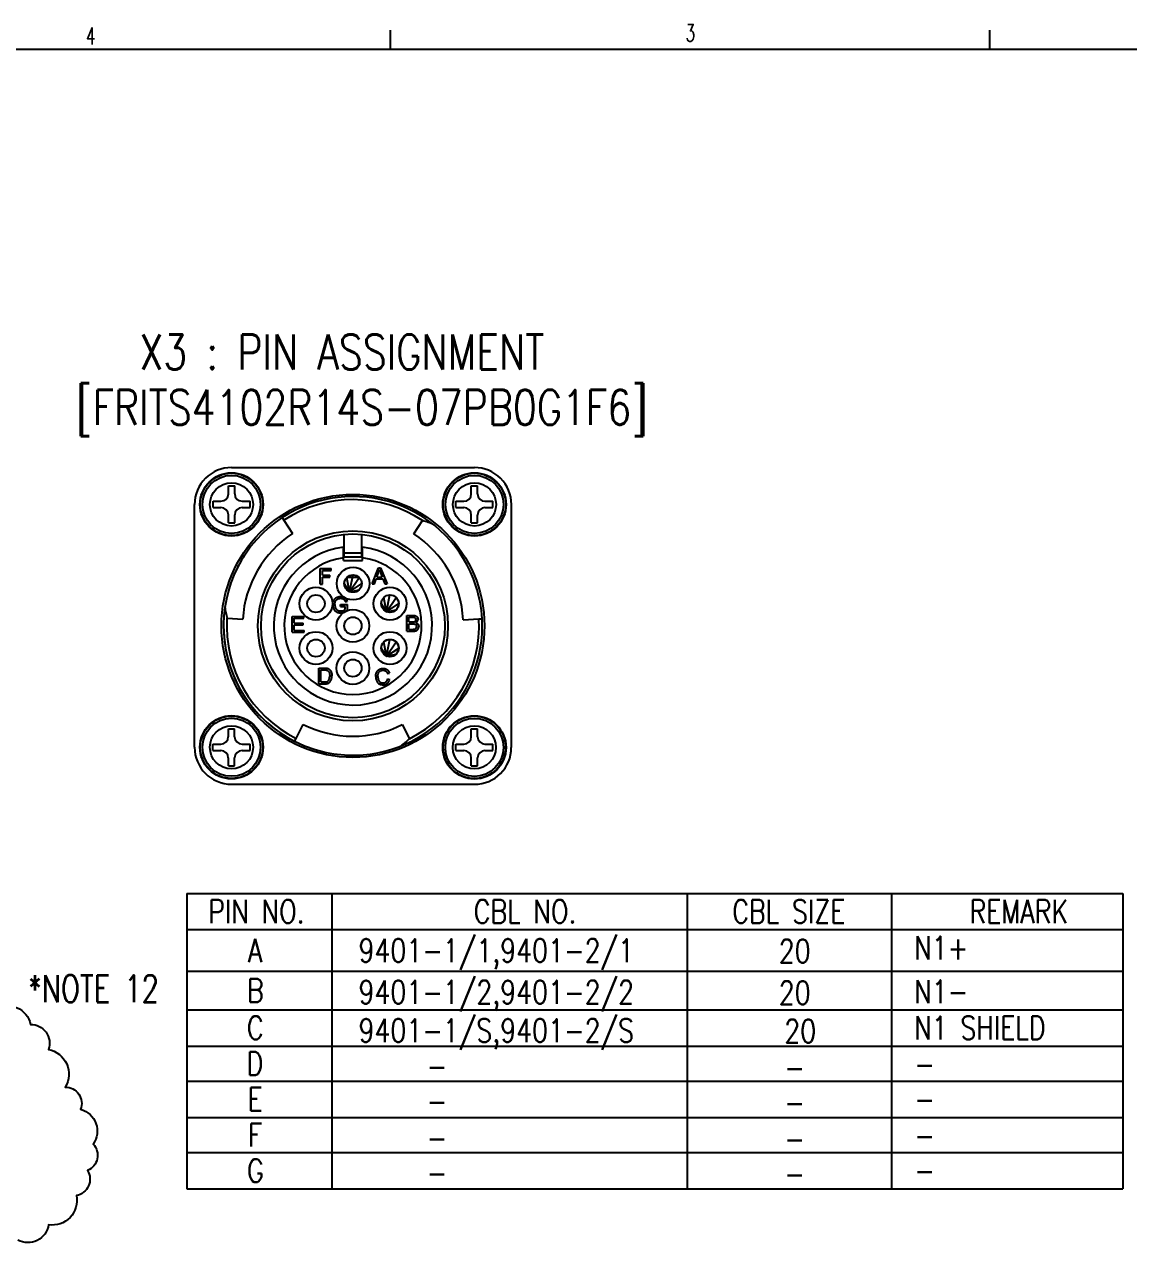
# Model space of a CAD drawing. Extents: x 260 to 819, y -886 to -454.
# Drawn here: x 565.7 to 688.5, y -599.3 to -463.8 of the extents above; entities that cross this region are included whole.
import ezdxf
from ezdxf.enums import TextEntityAlignment as Align

# ---------------------------------------------------------------- set-up
doc = ezdxf.new("R2010")
doc.units = 0
doc.header["$LTSCALE"] = 150
doc.header["$MEASUREMENT"] = 0
doc.linetypes.add('DASHED', pattern=[0.75, 0.5, -0.25])
doc.layers.get('0').update_dxf_attribs({"color": 6, "linetype": 'CONTINUOUS'})
doc.layers.add('현배선도', color=7, linetype='CONTINUOUS')
doc.styles.get("Standard").update_dxf_attribs({"font": 'romans.shx', "width": 0.8, "bigfont": 'whgtxt.shx'})

# ---------------------------------------------------------------- blocks, each defined once
blk = doc.blocks.new('ansi-c')
at = {"color": 210, "linetype": 'Continuous'}
for p, q in [((276.98, 764.46), (276.98, 766.57)), ((343.65, 764.46), (343.65, 766.57))]:
    blk.add_line(p, q, dxfattribs=at)
at = {"color": 5, "linetype": 'Continuous'}
blk.add_line((-56.4, 764.46), (477, 764.46), dxfattribs=at)
at = {"color": 130, "linetype": 'Continuous', "width": 0.655684}
for s, p in [('3', (310.33, 766.25)), ('4', (243.63, 765.92))]:
    blk.add_text(s, height=1.9, dxfattribs=at).set_placement(p, align=Align.MIDDLE_CENTER)

msp = doc.modelspace()

# ---------------------------------------------------------------- linework, layer by layer
at = {"color": 7, "linetype": 'Continuous'}
for p, q in [((588.75, -513.05), (615.77, -513.06)), ((588.39, -515.99), (588.39, -515.11)), ((588.39, -515.11), (589.1, -515.11)), ((589.1, -515.99), (589.1, -515.11)), ((615.42, -516), (615.42, -515.11)), ((615.42, -515.11), (616.12, -515.11)), ((616.12, -516), (616.12, -515.11)), ((584.63, -544.19), (584.63, -517.16)), ((586.69, -517.52), (586.69, -516.81)), ((586.69, -516.81), (587.57, -516.81)), ((586.69, -517.52), (587.57, -517.52)), ((589.92, -516.81), (590.8, -516.81)), ((589.92, -517.52), (590.8, -517.52)), ((590.8, -517.52), (590.8, -516.81)), ((613.71, -517.52), (613.71, -516.82)), ((613.71, -516.82), (614.59, -516.82)), ((613.71, -517.52), (614.59, -517.52)), ((616.94, -516.82), (617.83, -516.82)), ((616.94, -517.52), (617.83, -517.52)), ((617.83, -517.52), (617.83, -516.82)), ((619.88, -544.2), (619.88, -517.17)), ((588.39, -519.22), (588.39, -518.34)), ((589.1, -519.22), (589.1, -518.34)), ((594.38, -518.63), (594.57, -518.93)), ((594.57, -518.93), (595.53, -520.4)), ((609.02, -520.44), (609.99, -518.96)), ((615.42, -519.23), (615.42, -518.35)), ((616.12, -519.23), (616.12, -518.35)), ((588.39, -519.22), (589.1, -519.22)), ((615.42, -519.23), (616.12, -519.23)), ((601.29, -522.57), (601.29, -520.5)), ((603.23, -522.57), (603.23, -520.5)), ((590.06, -523.04), (590.17, -522.85)), ((601.2, -523.12), (601.2, -521.93)), ((601.2, -523.39), (601.2, -523.12)), ((601.29, -523), (601.29, -522.57)), ((601.29, -522.57), (603.23, -522.57)), ((601.29, -523), (603.23, -523)), ((603.23, -523), (603.23, -522.57)), ((603.31, -523.12), (603.31, -521.93)), ((603.31, -523.4), (603.31, -523.12)), ((589.44, -524.13), (589.54, -523.94)), ((589.74, -523.56), (589.84, -523.39)), ((598.62, -526.06), (598.62, -524.3)), ((598.62, -524.3), (599.81, -524.3)), ((598.85, -524.51), (599.81, -524.51)), ((598.85, -525.05), (598.85, -524.51)), ((599.81, -524.51), (599.81, -524.3)), ((601.2, -523.39), (603.31, -523.4)), ((604.4, -525.99), (605.08, -524.22)), ((605.08, -524.22), (605.33, -524.22)), ((605.16, -524.58), (605.17, -524.55)), ((605.17, -524.55), (605.18, -524.51)), ((605.18, -524.48), (605.19, -524.44)), ((605.18, -524.51), (605.18, -524.48)), ((605.19, -524.44), (605.2, -524.41)), ((605.2, -524.41), (605.21, -524.44)), ((605.21, -524.44), (605.22, -524.47)), ((605.22, -524.47), (605.23, -524.5)), ((605.23, -524.5), (605.24, -524.54)), ((605.24, -524.54), (605.25, -524.57)), ((605.33, -524.22), (606.05, -525.99)), ((598.85, -525.05), (599.68, -525.05)), ((598.85, -525.26), (599.68, -525.26)), ((598.85, -526.06), (598.85, -525.26)), ((599.68, -525.26), (599.68, -525.05)), ((601.59, -525.27), (602.92, -525.27)), ((604.65, -525.99), (604.84, -525.45)), ((604.84, -525.45), (605.58, -525.45)), ((604.91, -525.26), (605.1, -524.75)), ((604.91, -525.26), (605.51, -525.26)), ((605.1, -524.75), (605.12, -524.71)), ((605.12, -524.71), (605.13, -524.68)), ((605.13, -524.68), (605.14, -524.65)), ((605.14, -524.65), (605.15, -524.61)), ((605.15, -524.61), (605.16, -524.58)), ((605.25, -524.57), (605.26, -524.61)), ((605.26, -524.61), (605.28, -524.65)), ((605.28, -524.65), (605.29, -524.69)), ((605.29, -524.69), (605.31, -524.73)), ((605.31, -524.73), (605.32, -524.78)), ((605.32, -524.78), (605.51, -525.26)), ((605.58, -525.45), (605.79, -525.99)), ((598.62, -526.06), (598.85, -526.06)), ((604.4, -525.99), (604.65, -525.99)), ((605.79, -525.99), (606.05, -525.99)), ((600, -528.23), (600.01, -528.18)), ((600, -528.28), (600, -528.23)), ((600, -528.33), (600, -528.28)), ((600, -528.33), (600, -528.38)), ((600, -528.38), (600, -528.43)), ((600, -528.43), (600.01, -528.48)), ((600.01, -528.18), (600.02, -528.13)), ((600.01, -528.48), (600.02, -528.53)), ((600.02, -528.13), (600.03, -528.08)), ((600.02, -528.53), (600.03, -528.58)), ((600.03, -528.08), (600.04, -528.04)), ((600.03, -528.58), (600.04, -528.63)), ((600.04, -528.04), (600.05, -527.99)), ((600.05, -527.99), (600.07, -527.94)), ((600.07, -527.94), (600.09, -527.9)), ((600.09, -527.9), (600.11, -527.85)), ((600.11, -527.85), (600.13, -527.81)), ((600.13, -527.81), (600.15, -527.77)), ((600.15, -527.77), (600.18, -527.73)), ((600.18, -527.73), (600.21, -527.69)), ((600.21, -527.69), (600.24, -527.66)), ((600.24, -527.66), (600.27, -527.63)), ((600.24, -528.24), (600.25, -528.21)), ((600.24, -528.28), (600.24, -528.24)), ((600.24, -528.32), (600.24, -528.28)), ((600.24, -528.32), (600.24, -528.36)), ((600.24, -528.36), (600.24, -528.41)), ((600.24, -528.41), (600.25, -528.45)), ((600.25, -528.17), (600.26, -528.13)), ((600.25, -528.21), (600.25, -528.17)), ((600.25, -528.45), (600.25, -528.49)), ((600.25, -528.49), (600.26, -528.53)), ((600.26, -528.1), (600.27, -528.06)), ((600.26, -528.13), (600.26, -528.1)), ((600.26, -528.53), (600.27, -528.57)), ((600.27, -527.63), (600.3, -527.6)), ((600.27, -528.06), (600.28, -528.03)), ((600.27, -528.57), (600.28, -528.61)), ((600.28, -528.03), (600.29, -528)), ((600.28, -528.61), (600.29, -528.65)), ((600.29, -528), (600.31, -527.96)), ((600.3, -527.6), (600.34, -527.57)), ((600.31, -527.94), (600.32, -527.93)), ((600.31, -527.96), (600.31, -527.94)), ((600.32, -527.93), (600.33, -527.91)), ((600.33, -527.91), (600.34, -527.89)), ((600.34, -527.57), (600.38, -527.54)), ((600.34, -527.89), (600.35, -527.87)), ((600.35, -527.87), (600.37, -527.86)), ((600.37, -527.86), (600.38, -527.84)), ((600.38, -527.54), (600.42, -527.52)), ((600.38, -527.84), (600.39, -527.82)), ((600.39, -527.82), (600.4, -527.81)), ((600.4, -527.81), (600.42, -527.79)), ((600.42, -527.52), (600.46, -527.5)), ((600.42, -527.79), (600.43, -527.77)), ((600.43, -527.77), (600.45, -527.76)), ((600.45, -527.76), (600.46, -527.74)), ((600.46, -527.5), (600.5, -527.48)), ((600.46, -527.74), (600.48, -527.73)), ((600.48, -527.73), (600.5, -527.72)), ((600.5, -527.48), (600.54, -527.47)), ((600.5, -527.72), (600.52, -527.71)), ((600.52, -527.71), (600.54, -527.69)), ((600.54, -527.47), (600.59, -527.45)), ((600.54, -527.69), (600.56, -527.68)), ((600.56, -527.68), (600.58, -527.67)), ((600.58, -527.67), (600.61, -527.66)), ((600.59, -527.45), (600.63, -527.44)), ((600.61, -527.66), (600.63, -527.65)), ((600.63, -527.44), (600.68, -527.43)), ((600.63, -527.65), (600.65, -527.64)), ((600.65, -527.64), (600.68, -527.64)), ((600.68, -527.43), (600.73, -527.42)), ((600.68, -527.64), (600.71, -527.63)), ((600.71, -527.63), (600.73, -527.62)), ((600.73, -527.42), (600.78, -527.42)), ((600.73, -527.62), (600.76, -527.62)), ((600.76, -527.62), (600.79, -527.62)), ((600.78, -527.42), (600.83, -527.41)), ((600.79, -527.62), (600.82, -527.61)), ((600.82, -527.61), (600.85, -527.61)), ((600.83, -527.41), (600.88, -527.41)), ((600.85, -527.61), (600.88, -527.61)), ((600.88, -527.41), (600.92, -527.41)), ((600.88, -527.61), (600.91, -527.61)), ((600.88, -528.51), (600.88, -528.31)), ((600.88, -528.31), (601.63, -528.31)), ((600.88, -528.51), (601.4, -528.51)), ((600.91, -527.61), (600.93, -527.61)), ((600.92, -527.41), (600.96, -527.42)), ((600.93, -527.61), (600.96, -527.62)), ((600.96, -527.42), (600.99, -527.42)), ((600.96, -527.62), (600.99, -527.62)), ((600.99, -527.42), (601.03, -527.42)), ((600.99, -527.62), (601.01, -527.62)), ((601.01, -527.62), (601.03, -527.63)), ((601.03, -527.42), (601.06, -527.43)), ((601.03, -527.63), (601.06, -527.64)), ((601.06, -527.43), (601.1, -527.44)), ((601.06, -527.64), (601.08, -527.64)), ((601.08, -527.64), (601.1, -527.65)), ((601.1, -527.44), (601.13, -527.44)), ((601.1, -527.65), (601.13, -527.66)), ((601.13, -527.44), (601.16, -527.45)), ((601.13, -527.66), (601.15, -527.67)), ((601.15, -527.67), (601.17, -527.68)), ((601.16, -527.45), (601.2, -527.46)), ((601.17, -527.68), (601.19, -527.69)), ((601.19, -527.69), (601.2, -527.7)), ((601.2, -527.46), (601.23, -527.47)), ((601.2, -527.7), (601.22, -527.71)), ((601.22, -527.71), (601.24, -527.73)), ((601.23, -527.47), (601.26, -527.49)), ((601.24, -527.73), (601.25, -527.74)), ((601.25, -527.74), (601.27, -527.75)), ((601.26, -527.49), (601.29, -527.5)), ((601.27, -527.75), (601.28, -527.77)), ((601.28, -527.77), (601.29, -527.78)), ((601.29, -527.5), (601.31, -527.52)), ((601.29, -527.78), (601.31, -527.8)), ((601.31, -527.52), (601.34, -527.53)), ((601.31, -527.8), (601.32, -527.82)), ((601.32, -527.82), (601.33, -527.83)), ((601.33, -527.83), (601.34, -527.85)), ((601.34, -527.53), (601.36, -527.55)), ((601.34, -527.85), (601.35, -527.87)), ((601.35, -527.87), (601.36, -527.9)), ((601.36, -527.55), (601.39, -527.57)), ((601.36, -527.9), (601.37, -527.92)), ((601.37, -527.92), (601.38, -527.94)), ((601.38, -527.94), (601.38, -527.97)), ((601.38, -527.97), (601.39, -527.99)), ((601.39, -527.57), (601.41, -527.59)), ((601.39, -527.99), (601.6, -527.94)), ((601.4, -528.84), (601.4, -528.51)), ((601.41, -527.59), (601.43, -527.61)), ((601.43, -527.61), (601.45, -527.63)), ((601.45, -527.63), (601.47, -527.65)), ((601.47, -527.65), (601.49, -527.67)), ((601.49, -527.67), (601.5, -527.69)), ((601.5, -527.69), (601.52, -527.72)), ((601.52, -527.72), (601.53, -527.75)), ((601.53, -527.75), (601.55, -527.77)), ((601.55, -527.77), (601.56, -527.8)), ((601.56, -527.8), (601.57, -527.84)), ((601.57, -527.84), (601.58, -527.87)), ((601.58, -527.87), (601.59, -527.9)), ((601.59, -527.9), (601.6, -527.94)), ((601.63, -528.96), (601.63, -528.31)), ((588.24, -529.84), (590, -529.94)), ((595.5, -531.39), (595.5, -529.63)), ((595.5, -529.63), (596.77, -529.63)), ((595.73, -529.84), (596.77, -529.84)), ((595.73, -530.38), (595.73, -529.84)), ((596.77, -529.84), (596.77, -529.63)), ((600.04, -528.63), (600.05, -528.67)), ((600.05, -528.67), (600.07, -528.72)), ((600.07, -528.72), (600.09, -528.76)), ((600.09, -528.76), (600.11, -528.8)), ((600.11, -528.8), (600.13, -528.84)), ((600.13, -528.84), (600.15, -528.88)), ((600.15, -528.88), (600.18, -528.92)), ((600.18, -528.92), (600.21, -528.96)), ((600.21, -528.96), (600.24, -528.99)), ((600.24, -528.99), (600.27, -529.02)), ((600.27, -529.02), (600.31, -529.05)), ((600.29, -528.65), (600.3, -528.68)), ((600.3, -528.68), (600.32, -528.71)), ((600.31, -529.05), (600.35, -529.08)), ((600.32, -528.71), (600.34, -528.74)), ((600.34, -528.74), (600.36, -528.77)), ((600.35, -529.08), (600.39, -529.1)), ((600.36, -528.77), (600.38, -528.8)), ((600.38, -528.8), (600.4, -528.83)), ((600.39, -529.1), (600.43, -529.12)), ((600.4, -528.83), (600.42, -528.85)), ((600.42, -528.85), (600.44, -528.87)), ((600.43, -529.12), (600.47, -529.15)), ((600.44, -528.87), (600.47, -528.89)), ((600.47, -528.89), (600.5, -528.91)), ((600.47, -529.15), (600.51, -529.16)), ((600.5, -528.91), (600.53, -528.93)), ((600.51, -529.16), (600.56, -529.18)), ((600.53, -528.93), (600.56, -528.95)), ((600.56, -528.95), (600.59, -528.96)), ((600.56, -529.18), (600.6, -529.2)), ((600.59, -528.96), (600.62, -528.98)), ((600.6, -529.2), (600.65, -529.21)), ((600.62, -528.98), (600.65, -528.99)), ((600.65, -528.99), (600.68, -529)), ((600.65, -529.21), (600.7, -529.22)), ((600.68, -529), (600.72, -529.01)), ((600.7, -529.22), (600.75, -529.23)), ((600.72, -529.01), (600.75, -529.01)), ((600.75, -529.01), (600.78, -529.02)), ((600.75, -529.23), (600.8, -529.23)), ((600.78, -529.02), (600.82, -529.02)), ((600.8, -529.23), (600.85, -529.23)), ((600.82, -529.02), (600.85, -529.02)), ((600.85, -529.02), (600.89, -529.03)), ((600.85, -529.23), (600.9, -529.24)), ((600.89, -529.03), (600.92, -529.02)), ((600.9, -529.24), (600.94, -529.23)), ((600.92, -529.02), (600.95, -529.02)), ((600.94, -529.23), (600.98, -529.23)), ((600.95, -529.02), (600.98, -529.02)), ((600.98, -529.02), (601.01, -529.02)), ((600.98, -529.23), (601.01, -529.23)), ((601.01, -529.02), (601.04, -529.01)), ((601.01, -529.23), (601.05, -529.22)), ((601.04, -529.01), (601.07, -529)), ((601.05, -529.22), (601.09, -529.22)), ((601.07, -529), (601.09, -529)), ((601.09, -529), (601.12, -528.99)), ((601.09, -529.22), (601.13, -529.21)), ((601.12, -528.99), (601.15, -528.98)), ((601.13, -529.21), (601.16, -529.2)), ((601.15, -528.98), (601.18, -528.97)), ((601.16, -529.2), (601.2, -529.19)), ((601.18, -528.97), (601.21, -528.96)), ((601.2, -529.19), (601.24, -529.18)), ((601.21, -528.96), (601.24, -528.94)), ((601.24, -528.94), (601.26, -528.93)), ((601.24, -529.18), (601.27, -529.17)), ((601.26, -528.93), (601.29, -528.92)), ((601.27, -529.17), (601.31, -529.15)), ((601.29, -528.92), (601.31, -528.91)), ((601.31, -528.91), (601.33, -528.89)), ((601.31, -529.15), (601.35, -529.14)), ((601.33, -528.89), (601.35, -528.88)), ((601.35, -528.88), (601.37, -528.87)), ((601.35, -529.14), (601.38, -529.12)), ((601.37, -528.87), (601.38, -528.86)), ((601.38, -528.86), (601.4, -528.84)), ((601.38, -529.12), (601.42, -529.1)), ((601.42, -529.1), (601.45, -529.08)), ((601.45, -529.08), (601.49, -529.06)), ((601.49, -529.06), (601.52, -529.04)), ((601.52, -529.04), (601.56, -529.01)), ((601.56, -529.01), (601.59, -528.99)), ((601.59, -528.99), (601.63, -528.96)), ((608.24, -531.27), (608.24, -529.51)), ((608.24, -529.51), (608.91, -529.51)), ((608.48, -529.72), (608.83, -529.72)), ((608.48, -530.25), (608.48, -529.72)), ((608.83, -529.72), (608.87, -529.72)), ((608.87, -529.72), (608.9, -529.72)), ((608.9, -529.72), (608.93, -529.72)), ((608.91, -529.51), (608.95, -529.51)), ((608.93, -529.72), (608.96, -529.72)), ((608.95, -529.51), (608.98, -529.51)), ((608.96, -529.72), (608.99, -529.72)), ((608.98, -529.51), (609.02, -529.52)), ((608.99, -529.72), (609.02, -529.73)), ((609.02, -529.52), (609.05, -529.52)), ((609.02, -529.73), (609.04, -529.73)), ((609.04, -529.73), (609.06, -529.73)), ((609.05, -529.52), (609.09, -529.52)), ((609.06, -529.73), (609.08, -529.74)), ((609.08, -529.74), (609.1, -529.74)), ((609.09, -529.52), (609.12, -529.53)), ((609.1, -529.74), (609.11, -529.75)), ((609.11, -529.75), (609.13, -529.75)), ((609.12, -529.53), (609.15, -529.54)), ((609.13, -529.75), (609.14, -529.76)), ((609.14, -529.76), (609.15, -529.77)), ((609.15, -529.54), (609.18, -529.54)), ((609.15, -529.77), (609.17, -529.78)), ((609.17, -529.78), (609.18, -529.79)), ((609.18, -529.54), (609.2, -529.55)), ((609.18, -529.79), (609.19, -529.8)), ((609.19, -529.8), (609.2, -529.81)), ((609.2, -529.55), (609.23, -529.56)), ((609.2, -529.81), (609.21, -529.82)), ((609.21, -529.82), (609.22, -529.83)), ((609.22, -529.83), (609.23, -529.85)), ((609.23, -529.56), (609.25, -529.58)), ((609.23, -529.85), (609.23, -529.86)), ((609.23, -529.86), (609.24, -529.88)), ((609.24, -529.88), (609.25, -529.89)), ((609.25, -529.58), (609.28, -529.59)), ((609.25, -529.89), (609.25, -529.91)), ((609.25, -529.91), (609.25, -529.92)), ((609.25, -529.92), (609.26, -529.94)), ((609.26, -529.94), (609.26, -529.95)), ((609.26, -529.95), (609.26, -529.97)), ((609.26, -529.97), (609.26, -529.99)), ((609.28, -529.59), (609.3, -529.6)), ((609.3, -529.6), (609.32, -529.62)), ((609.32, -529.62), (609.34, -529.63)), ((609.34, -529.63), (609.36, -529.65)), ((609.36, -529.65), (609.37, -529.67)), ((609.37, -529.67), (609.39, -529.69)), ((609.39, -529.69), (609.41, -529.71)), ((609.41, -529.71), (609.42, -529.73)), ((609.42, -529.73), (609.43, -529.75)), ((609.43, -529.75), (609.45, -529.77)), ((609.45, -529.77), (609.46, -529.8)), ((609.46, -529.8), (609.46, -529.82)), ((609.46, -529.82), (609.47, -529.84)), ((609.47, -529.84), (609.48, -529.87)), ((609.48, -529.87), (609.48, -529.89)), ((609.48, -529.89), (609.49, -529.91)), ((609.49, -529.91), (609.49, -529.94)), ((609.49, -529.94), (609.49, -529.96)), ((609.49, -529.98), (609.49, -529.96)), ((614.51, -530), (616.27, -529.9)), ((616.27, -529.9), (616.63, -529.88)), ((595.73, -530.38), (596.71, -530.38)), ((595.73, -530.58), (596.71, -530.58)), ((595.73, -531.18), (595.73, -530.58)), ((595.73, -531.18), (596.81, -531.18)), ((596.71, -530.58), (596.71, -530.38)), ((596.81, -531.39), (596.81, -531.18)), ((608.24, -531.27), (608.92, -531.27)), ((608.48, -530.25), (608.86, -530.25)), ((608.48, -530.46), (608.89, -530.46)), ((608.48, -531.07), (608.48, -530.46)), ((608.48, -531.07), (608.92, -531.07)), ((608.86, -530.25), (608.89, -530.25)), ((608.89, -530.25), (608.92, -530.25)), ((608.89, -530.46), (608.92, -530.46)), ((608.92, -530.25), (608.94, -530.25)), ((608.92, -530.46), (608.95, -530.46)), ((608.92, -531.07), (608.94, -531.07)), ((608.92, -531.27), (608.95, -531.27)), ((608.94, -530.25), (608.97, -530.25)), ((608.94, -531.07), (608.96, -531.06)), ((608.95, -530.46), (608.98, -530.46)), ((608.95, -531.27), (608.98, -531.27)), ((608.96, -531.06), (608.98, -531.06)), ((608.97, -530.25), (608.99, -530.25)), ((608.98, -530.46), (609.01, -530.46)), ((608.98, -531.06), (609, -531.06)), ((608.98, -531.27), (609.01, -531.27)), ((608.99, -530.25), (609.01, -530.24)), ((609, -531.06), (609.01, -531.06)), ((609.01, -530.24), (609.03, -530.24)), ((609.01, -530.46), (609.03, -530.47)), ((609.01, -531.06), (609.03, -531.06)), ((609.01, -531.27), (609.04, -531.27)), ((609.03, -530.24), (609.05, -530.24)), ((609.03, -530.47), (609.06, -530.47)), ((609.03, -531.06), (609.04, -531.06)), ((609.04, -531.06), (609.05, -531.06)), ((609.04, -531.27), (609.07, -531.27)), ((609.05, -530.24), (609.07, -530.23)), ((609.05, -531.06), (609.07, -531.06)), ((609.06, -530.47), (609.08, -530.47)), ((609.07, -530.23), (609.08, -530.23)), ((609.07, -531.06), (609.08, -531.06)), ((609.07, -531.27), (609.1, -531.26)), ((609.08, -530.23), (609.1, -530.23)), ((609.08, -530.47), (609.1, -530.48)), ((609.08, -531.06), (609.09, -531.05)), ((609.09, -531.05), (609.11, -531.05)), ((609.1, -530.23), (609.11, -530.22)), ((609.1, -530.48), (609.12, -530.48)), ((609.1, -531.26), (609.13, -531.26)), ((609.11, -530.22), (609.13, -530.21)), ((609.11, -531.05), (609.12, -531.05)), ((609.12, -530.48), (609.14, -530.49)), ((609.12, -531.05), (609.14, -531.04)), ((609.13, -530.21), (609.15, -530.2)), ((609.13, -531.26), (609.15, -531.25)), ((609.14, -530.49), (609.16, -530.49)), ((609.14, -531.04), (609.15, -531.04)), ((609.15, -530.2), (609.16, -530.2)), ((609.15, -531.04), (609.16, -531.03)), ((609.15, -531.25), (609.18, -531.25)), ((609.16, -530.2), (609.17, -530.19)), ((609.16, -530.49), (609.18, -530.5)), ((609.16, -531.03), (609.17, -531.03)), ((609.17, -530.19), (609.18, -530.18)), ((609.17, -531.03), (609.19, -531.02)), ((609.18, -530.18), (609.2, -530.17)), ((609.18, -530.5), (609.19, -530.51)), ((609.18, -531.25), (609.2, -531.24)), ((609.19, -530.51), (609.21, -530.52)), ((609.19, -531.02), (609.2, -531.02)), ((609.2, -530.17), (609.21, -530.15)), ((609.2, -531.02), (609.21, -531.01)), ((609.2, -531.24), (609.22, -531.24)), ((609.21, -530.15), (609.22, -530.14)), ((609.21, -530.52), (609.22, -530.53)), ((609.21, -531.01), (609.22, -531)), ((609.22, -530.13), (609.23, -530.12)), ((609.22, -530.14), (609.22, -530.13)), ((609.22, -530.53), (609.24, -530.54)), ((609.22, -531), (609.23, -530.99)), ((609.22, -531.24), (609.25, -531.23)), ((609.23, -530.12), (609.24, -530.1)), ((609.23, -530.99), (609.24, -530.99)), ((609.24, -530.09), (609.25, -530.07)), ((609.24, -530.1), (609.24, -530.09)), ((609.24, -530.34), (609.27, -530.32)), ((609.24, -530.34), (609.27, -530.35)), ((609.24, -530.54), (609.25, -530.55)), ((609.24, -530.99), (609.25, -530.98)), ((609.25, -530.06), (609.26, -530.04)), ((609.25, -530.07), (609.25, -530.06)), ((609.25, -530.55), (609.26, -530.56)), ((609.25, -530.98), (609.26, -530.97)), ((609.25, -531.23), (609.27, -531.22)), ((609.26, -530.01), (609.26, -529.99)), ((609.26, -530.02), (609.26, -530.01)), ((609.26, -530.04), (609.26, -530.02)), ((609.26, -530.56), (609.27, -530.58)), ((609.26, -530.97), (609.27, -530.96)), ((609.27, -530.32), (609.29, -530.31)), ((609.27, -530.35), (609.3, -530.36)), ((609.27, -530.58), (609.28, -530.59)), ((609.27, -530.96), (609.28, -530.95)), ((609.27, -531.22), (609.29, -531.22)), ((609.28, -530.59), (609.29, -530.61)), ((609.28, -530.94), (609.29, -530.92)), ((609.28, -530.95), (609.28, -530.94)), ((609.29, -530.31), (609.31, -530.3)), ((609.29, -530.61), (609.3, -530.62)), ((609.29, -530.92), (609.3, -530.91)), ((609.29, -531.22), (609.31, -531.21)), ((609.3, -530.36), (609.33, -530.37)), ((609.3, -530.62), (609.31, -530.64)), ((609.3, -530.91), (609.31, -530.9)), ((609.31, -530.3), (609.33, -530.28)), ((609.31, -530.64), (609.32, -530.65)), ((609.31, -530.88), (609.32, -530.87)), ((609.31, -530.9), (609.31, -530.88)), ((609.31, -531.21), (609.33, -531.2)), ((609.32, -530.65), (609.32, -530.67)), ((609.32, -530.67), (609.33, -530.69)), ((609.32, -530.84), (609.33, -530.83)), ((609.32, -530.86), (609.32, -530.84)), ((609.32, -530.87), (609.32, -530.86)), ((609.33, -530.28), (609.35, -530.26)), ((609.33, -530.37), (609.36, -530.38)), ((609.33, -530.69), (609.33, -530.71)), ((609.33, -530.71), (609.33, -530.72)), ((609.33, -530.72), (609.33, -530.74)), ((609.33, -530.74), (609.33, -530.76)), ((609.33, -530.78), (609.33, -530.76)), ((609.33, -530.8), (609.33, -530.78)), ((609.33, -530.81), (609.33, -530.8)), ((609.33, -530.83), (609.33, -530.81)), ((609.33, -531.2), (609.34, -531.19)), ((609.34, -531.19), (609.36, -531.18)), ((609.35, -530.26), (609.37, -530.25)), ((609.36, -530.38), (609.38, -530.4)), ((609.36, -531.18), (609.38, -531.17)), ((609.37, -530.25), (609.39, -530.23)), ((609.38, -530.4), (609.41, -530.42)), ((609.38, -531.17), (609.39, -531.16)), ((609.39, -530.23), (609.4, -530.21)), ((609.39, -531.16), (609.41, -531.14)), ((609.4, -530.21), (609.42, -530.19)), ((609.41, -530.42), (609.43, -530.43)), ((609.41, -531.14), (609.42, -531.13)), ((609.42, -530.19), (609.43, -530.17)), ((609.42, -531.13), (609.44, -531.12)), ((609.43, -530.17), (609.44, -530.15)), ((609.43, -530.43), (609.45, -530.45)), ((609.44, -530.15), (609.45, -530.13)), ((609.44, -531.12), (609.45, -531.1)), ((609.45, -530.13), (609.46, -530.11)), ((609.45, -530.45), (609.47, -530.47)), ((609.45, -531.1), (609.46, -531.09)), ((609.46, -530.11), (609.47, -530.09)), ((609.46, -531.09), (609.48, -531.07)), ((609.47, -530.07), (609.48, -530.05)), ((609.47, -530.09), (609.47, -530.07)), ((609.47, -530.47), (609.49, -530.5)), ((609.48, -530.03), (609.49, -530.01)), ((609.48, -530.05), (609.48, -530.03)), ((609.48, -531.07), (609.49, -531.05)), ((609.49, -530.01), (609.49, -529.98)), ((609.49, -530.5), (609.51, -530.52)), ((609.49, -531.05), (609.5, -531.03)), ((609.5, -531.03), (609.51, -531.01)), ((609.51, -530.52), (609.52, -530.54)), ((609.51, -531.01), (609.52, -530.99)), ((609.52, -530.54), (609.53, -530.57)), ((609.52, -530.99), (609.53, -530.97)), ((609.53, -530.57), (609.54, -530.59)), ((609.53, -530.97), (609.54, -530.95)), ((609.54, -530.59), (609.55, -530.62)), ((609.54, -530.95), (609.55, -530.93)), ((609.55, -530.62), (609.56, -530.65)), ((609.55, -530.93), (609.56, -530.9)), ((609.56, -530.65), (609.57, -530.67)), ((609.56, -530.88), (609.57, -530.86)), ((609.56, -530.9), (609.56, -530.88)), ((609.57, -530.67), (609.57, -530.7)), ((609.57, -530.7), (609.57, -530.73)), ((609.57, -530.73), (609.58, -530.76)), ((609.57, -530.79), (609.58, -530.76)), ((609.57, -530.81), (609.57, -530.79)), ((609.57, -530.83), (609.57, -530.81)), ((609.57, -530.86), (609.57, -530.83)), ((595.5, -531.39), (596.81, -531.39)), ((598.45, -537.13), (598.45, -535.37)), ((598.45, -535.37), (599.06, -535.37)), ((599.06, -535.37), (599.1, -535.37)), ((599.1, -535.37), (599.14, -535.37)), ((599.14, -535.37), (599.18, -535.37)), ((599.18, -535.37), (599.21, -535.37)), ((599.21, -535.37), (599.24, -535.38)), ((599.24, -535.38), (599.27, -535.38)), ((599.27, -535.38), (599.3, -535.38)), ((599.3, -535.38), (599.33, -535.39)), ((599.33, -535.39), (599.35, -535.39)), ((599.35, -535.39), (599.38, -535.4)), ((599.38, -535.4), (599.41, -535.4)), ((598.69, -535.58), (599.06, -535.58)), ((598.69, -536.92), (598.69, -535.58)), ((599.06, -535.58), (599.1, -535.58)), ((599.1, -535.58), (599.14, -535.58)), ((599.14, -535.58), (599.17, -535.58)), ((599.17, -535.58), (599.21, -535.58)), ((599.21, -535.58), (599.24, -535.59)), ((599.24, -535.59), (599.27, -535.59)), ((599.27, -535.59), (599.29, -535.6)), ((599.29, -535.6), (599.32, -535.6)), ((599.32, -535.6), (599.34, -535.61)), ((599.34, -535.61), (599.36, -535.61)), ((599.36, -535.61), (599.39, -535.62)), ((599.39, -535.62), (599.41, -535.64)), ((599.41, -535.4), (599.43, -535.41)), ((599.41, -535.64), (599.43, -535.65)), ((599.43, -535.41), (599.46, -535.42)), ((599.43, -535.65), (599.46, -535.67)), ((599.46, -535.42), (599.49, -535.43)), ((599.46, -535.67), (599.48, -535.69)), ((599.48, -535.69), (599.5, -535.71)), ((599.49, -535.43), (599.52, -535.44)), ((599.5, -535.71), (599.52, -535.73)), ((599.52, -535.44), (599.54, -535.46)), ((599.52, -535.73), (599.54, -535.76)), ((599.53, -536.76), (599.54, -536.75)), ((599.54, -535.46), (599.57, -535.47)), ((599.54, -535.76), (599.56, -535.78)), ((599.54, -536.75), (599.56, -536.72)), ((599.56, -535.78), (599.58, -535.81)), ((599.56, -536.72), (599.57, -536.7)), ((599.57, -535.47), (599.59, -535.49)), ((599.57, -536.7), (599.58, -536.68)), ((599.58, -535.81), (599.6, -535.84)), ((599.58, -536.68), (599.59, -536.66)), ((599.59, -535.49), (599.61, -535.5)), ((599.59, -536.66), (599.6, -536.63)), ((599.6, -535.84), (599.61, -535.88)), ((599.6, -536.63), (599.62, -536.6)), ((599.61, -535.5), (599.63, -535.52)), ((599.61, -535.88), (599.63, -535.91)), ((599.62, -536.58), (599.63, -536.55)), ((599.62, -536.6), (599.62, -536.58)), ((599.63, -535.52), (599.66, -535.55)), ((599.63, -535.91), (599.64, -535.95)), ((599.63, -536.55), (599.64, -536.52)), ((599.64, -535.95), (599.65, -535.99)), ((599.64, -536.52), (599.65, -536.49)), ((599.65, -535.99), (599.66, -536.04)), ((599.65, -536.46), (599.66, -536.42)), ((599.65, -536.49), (599.65, -536.46)), ((599.66, -535.55), (599.69, -535.57)), ((599.66, -536.04), (599.66, -536.08)), ((599.66, -536.08), (599.67, -536.13)), ((599.66, -536.39), (599.67, -536.35)), ((599.66, -536.42), (599.66, -536.39)), ((599.67, -536.13), (599.67, -536.18)), ((599.67, -536.18), (599.67, -536.24)), ((599.67, -536.28), (599.67, -536.24)), ((599.67, -536.32), (599.67, -536.28)), ((599.67, -536.35), (599.67, -536.32)), ((599.69, -535.57), (599.71, -535.6)), ((599.71, -535.6), (599.73, -535.63)), ((599.73, -535.63), (599.76, -535.66)), ((599.76, -535.66), (599.78, -535.69)), ((599.78, -535.69), (599.79, -535.72)), ((599.79, -535.72), (599.81, -535.75)), ((599.8, -536.76), (599.81, -536.74)), ((599.81, -535.75), (599.83, -535.79)), ((599.81, -536.74), (599.82, -536.71)), ((599.82, -536.71), (599.83, -536.69)), ((599.83, -535.79), (599.84, -535.82)), ((599.83, -536.69), (599.84, -536.66)), ((599.84, -535.82), (599.86, -535.86)), ((599.84, -536.66), (599.85, -536.63)), ((599.85, -536.63), (599.86, -536.6)), ((599.86, -535.86), (599.87, -535.9)), ((599.86, -536.6), (599.87, -536.57)), ((599.87, -535.9), (599.88, -535.94)), ((599.87, -536.57), (599.88, -536.53)), ((599.88, -535.94), (599.89, -535.98)), ((599.88, -536.53), (599.89, -536.5)), ((599.89, -535.98), (599.89, -536.02)), ((599.89, -536.02), (599.9, -536.06)), ((599.89, -536.47), (599.9, -536.43)), ((599.89, -536.5), (599.89, -536.47)), ((599.9, -536.06), (599.91, -536.1)), ((599.9, -536.39), (599.91, -536.36)), ((599.9, -536.43), (599.9, -536.39)), ((599.91, -536.1), (599.91, -536.15)), ((599.91, -536.15), (599.91, -536.19)), ((599.91, -536.19), (599.91, -536.24)), ((599.91, -536.28), (599.91, -536.24)), ((599.91, -536.32), (599.91, -536.28)), ((599.91, -536.36), (599.91, -536.32)), ((604.78, -536.2), (604.79, -536.15)), ((604.78, -536.26), (604.78, -536.2)), ((604.78, -536.31), (604.78, -536.26)), ((604.78, -536.31), (604.78, -536.36)), ((604.78, -536.36), (604.78, -536.41)), ((604.78, -536.41), (604.79, -536.46)), ((604.79, -536.15), (604.8, -536.1)), ((604.79, -536.46), (604.8, -536.51)), ((604.8, -536.1), (604.81, -536.05)), ((604.8, -536.51), (604.8, -536.55)), ((604.8, -536.55), (604.81, -536.6)), ((604.81, -536.05), (604.82, -536)), ((604.81, -536.6), (604.83, -536.65)), ((604.82, -536), (604.83, -535.96)), ((604.83, -535.96), (604.85, -535.91)), ((604.83, -536.65), (604.84, -536.69)), ((604.84, -536.69), (604.86, -536.74)), ((604.85, -535.91), (604.87, -535.87)), ((604.86, -536.74), (604.87, -536.78)), ((604.87, -535.87), (604.89, -535.83)), ((604.89, -535.83), (604.91, -535.79)), ((604.91, -535.79), (604.93, -535.75)), ((604.93, -535.75), (604.96, -535.72)), ((604.96, -535.72), (604.98, -535.68)), ((604.98, -535.68), (605.01, -535.65)), ((605.01, -535.65), (605.04, -535.62)), ((605.02, -536.24), (605.03, -536.21)), ((605.02, -536.27), (605.02, -536.24)), ((605.02, -536.31), (605.02, -536.27)), ((605.02, -536.31), (605.02, -536.35)), ((605.02, -536.35), (605.02, -536.4)), ((605.02, -536.4), (605.03, -536.44)), ((605.03, -536.14), (605.04, -536.1)), ((605.03, -536.17), (605.03, -536.14)), ((605.03, -536.21), (605.03, -536.17)), ((605.03, -536.44), (605.03, -536.48)), ((605.03, -536.48), (605.04, -536.52)), ((605.04, -535.62), (605.08, -535.59)), ((605.04, -536.1), (605.05, -536.07)), ((605.04, -536.52), (605.04, -536.56)), ((605.04, -536.56), (605.05, -536.6)), ((605.05, -536.07), (605.06, -536.04)), ((605.05, -536.6), (605.06, -536.63)), ((605.06, -536.04), (605.07, -536)), ((605.06, -536.63), (605.07, -536.67)), ((605.07, -536), (605.08, -535.97)), ((605.07, -536.67), (605.09, -536.7)), ((605.08, -535.59), (605.11, -535.56)), ((605.08, -535.97), (605.09, -535.94)), ((605.09, -535.94), (605.1, -535.91)), ((605.09, -536.7), (605.1, -536.73)), ((605.1, -535.91), (605.12, -535.88)), ((605.1, -536.73), (605.12, -536.76)), ((605.11, -535.56), (605.15, -535.54)), ((605.12, -535.88), (605.13, -535.85)), ((605.13, -535.85), (605.15, -535.82)), ((605.15, -535.54), (605.18, -535.52)), ((605.15, -535.82), (605.17, -535.8)), ((605.17, -535.8), (605.19, -535.77)), ((605.18, -535.52), (605.22, -535.5)), ((605.19, -535.77), (605.22, -535.75)), ((605.22, -535.5), (605.26, -535.48)), ((605.22, -535.75), (605.24, -535.73)), ((605.24, -535.73), (605.27, -535.71)), ((605.26, -535.48), (605.3, -535.46)), ((605.27, -535.71), (605.3, -535.69)), ((605.3, -535.46), (605.35, -535.45)), ((605.3, -535.69), (605.32, -535.67)), ((605.32, -535.67), (605.36, -535.66)), ((605.35, -535.45), (605.39, -535.44)), ((605.36, -535.66), (605.39, -535.65)), ((605.39, -535.44), (605.43, -535.43)), ((605.39, -535.65), (605.42, -535.64)), ((605.42, -535.64), (605.46, -535.63)), ((605.43, -535.43), (605.48, -535.42)), ((605.46, -535.63), (605.49, -535.62)), ((605.48, -535.42), (605.52, -535.42)), ((605.49, -535.62), (605.53, -535.62)), ((605.52, -535.42), (605.57, -535.41)), ((605.53, -535.62), (605.57, -535.61)), ((605.57, -535.41), (605.61, -535.41)), ((605.57, -535.61), (605.61, -535.61)), ((605.61, -535.41), (605.66, -535.41)), ((605.61, -535.61), (605.64, -535.61)), ((605.64, -535.61), (605.68, -535.61)), ((605.66, -535.41), (605.71, -535.42)), ((605.68, -535.61), (605.71, -535.62)), ((605.71, -535.42), (605.76, -535.42)), ((605.71, -535.62), (605.74, -535.63)), ((605.74, -535.63), (605.77, -535.63)), ((605.76, -535.42), (605.81, -535.43)), ((605.77, -535.63), (605.8, -535.64)), ((605.8, -535.64), (605.83, -535.65)), ((605.81, -535.43), (605.86, -535.45)), ((605.83, -535.65), (605.85, -535.67)), ((605.85, -535.67), (605.88, -535.68)), ((605.86, -535.45), (605.9, -535.46)), ((605.88, -535.68), (605.9, -535.7)), ((605.9, -535.46), (605.94, -535.48)), ((605.9, -535.7), (605.92, -535.72)), ((605.92, -535.72), (605.95, -535.74)), ((605.94, -535.48), (605.98, -535.5)), ((605.95, -535.74), (605.97, -535.76)), ((605.97, -535.76), (605.99, -535.79)), ((605.98, -535.5), (606.02, -535.52)), ((605.99, -535.79), (606, -535.81)), ((606, -535.81), (606.02, -535.84)), ((606.02, -535.52), (606.06, -535.55)), ((606.02, -535.84), (606.04, -535.87)), ((606.04, -535.87), (606.05, -535.91)), ((606.04, -536.78), (606.05, -536.75)), ((606.05, -535.91), (606.07, -535.94)), ((606.05, -536.75), (606.07, -536.71)), ((606.06, -535.55), (606.09, -535.57)), ((606.07, -535.94), (606.08, -535.98)), ((606.07, -536.71), (606.08, -536.67)), ((606.08, -535.98), (606.31, -535.93)), ((606.08, -536.67), (606.09, -536.63)), ((606.09, -535.57), (606.12, -535.6)), ((606.09, -536.63), (606.11, -536.59)), ((606.11, -536.59), (606.34, -536.65)), ((606.12, -535.6), (606.16, -535.64)), ((606.16, -535.64), (606.18, -535.67)), ((606.18, -535.67), (606.21, -535.71)), ((606.21, -535.71), (606.23, -535.75)), ((606.23, -535.75), (606.26, -535.79)), ((606.26, -535.79), (606.28, -535.83)), ((606.28, -535.83), (606.29, -535.88)), ((606.29, -535.88), (606.31, -535.93)), ((606.3, -536.75), (606.32, -536.7)), ((606.32, -536.7), (606.34, -536.65)), ((598.45, -537.13), (599.09, -537.13)), ((598.69, -536.92), (599.06, -536.92)), ((599.06, -536.92), (599.1, -536.92)), ((599.09, -537.13), (599.12, -537.13)), ((599.1, -536.92), (599.13, -536.92)), ((599.12, -537.13), (599.15, -537.13)), ((599.13, -536.92), (599.16, -536.92)), ((599.15, -537.13), (599.18, -537.13)), ((599.16, -536.92), (599.19, -536.92)), ((599.18, -537.13), (599.21, -537.13)), ((599.19, -536.92), (599.22, -536.92)), ((599.21, -537.13), (599.24, -537.12)), ((599.22, -536.92), (599.25, -536.91)), ((599.24, -537.12), (599.27, -537.12)), ((599.25, -536.91), (599.27, -536.91)), ((599.27, -536.91), (599.29, -536.9)), ((599.27, -537.12), (599.3, -537.12)), ((599.29, -536.9), (599.32, -536.9)), ((599.3, -537.12), (599.32, -537.11)), ((599.32, -536.9), (599.34, -536.89)), ((599.32, -537.11), (599.35, -537.11)), ((599.34, -536.89), (599.36, -536.89)), ((599.35, -537.11), (599.37, -537.1)), ((599.36, -536.89), (599.38, -536.88)), ((599.37, -537.1), (599.4, -537.1)), ((599.38, -536.88), (599.39, -536.87)), ((599.39, -536.87), (599.41, -536.86)), ((599.4, -537.1), (599.42, -537.09)), ((599.41, -536.86), (599.43, -536.85)), ((599.42, -537.09), (599.44, -537.08)), ((599.43, -536.85), (599.44, -536.84)), ((599.44, -536.84), (599.46, -536.83)), ((599.44, -537.08), (599.47, -537.07)), ((599.46, -536.83), (599.47, -536.82)), ((599.47, -536.82), (599.48, -536.81)), ((599.47, -537.07), (599.49, -537.07)), ((599.48, -536.81), (599.5, -536.8)), ((599.49, -537.07), (599.51, -537.06)), ((599.5, -536.8), (599.51, -536.78)), ((599.51, -536.78), (599.53, -536.76)), ((599.51, -537.06), (599.53, -537.05)), ((599.53, -537.05), (599.55, -537.04)), ((599.55, -537.04), (599.57, -537.03)), ((599.57, -537.03), (599.58, -537.01)), ((599.58, -537.01), (599.6, -537)), ((599.6, -537), (599.62, -536.99)), ((599.62, -536.99), (599.63, -536.97)), ((599.63, -536.97), (599.65, -536.96)), ((599.65, -536.96), (599.67, -536.94)), ((599.67, -536.94), (599.68, -536.93)), ((599.68, -536.93), (599.7, -536.91)), ((599.7, -536.91), (599.71, -536.89)), ((599.71, -536.89), (599.73, -536.87)), ((599.73, -536.87), (599.74, -536.85)), ((599.74, -536.85), (599.76, -536.83)), ((599.76, -536.83), (599.77, -536.81)), ((599.77, -536.81), (599.79, -536.79)), ((599.79, -536.79), (599.8, -536.76)), ((604.87, -536.78), (604.89, -536.83)), ((604.89, -536.83), (604.91, -536.87)), ((604.91, -536.87), (604.94, -536.91)), ((604.94, -536.91), (604.96, -536.94)), ((604.96, -536.94), (604.99, -536.98)), ((604.99, -536.98), (605.02, -537.01)), ((605.02, -537.01), (605.05, -537.04)), ((605.05, -537.04), (605.08, -537.07)), ((605.08, -537.07), (605.11, -537.09)), ((605.11, -537.09), (605.15, -537.12)), ((605.12, -536.76), (605.13, -536.79)), ((605.13, -536.79), (605.15, -536.82)), ((605.15, -536.82), (605.17, -536.85)), ((605.15, -537.12), (605.18, -537.14)), ((605.17, -536.85), (605.19, -536.87)), ((605.18, -537.14), (605.22, -537.16)), ((605.19, -536.87), (605.21, -536.89)), ((605.21, -536.89), (605.24, -536.92)), ((605.22, -537.16), (605.26, -537.18)), ((605.24, -536.92), (605.26, -536.93)), ((605.26, -536.93), (605.29, -536.95)), ((605.26, -537.18), (605.3, -537.19)), ((605.29, -536.95), (605.32, -536.97)), ((605.3, -537.19), (605.35, -537.21)), ((605.32, -536.97), (605.35, -536.98)), ((605.35, -536.98), (605.37, -536.99)), ((605.35, -537.21), (605.4, -537.22)), ((605.37, -536.99), (605.4, -537)), ((605.4, -537), (605.43, -537.01)), ((605.4, -537.22), (605.45, -537.22)), ((605.43, -537.01), (605.46, -537.02)), ((605.45, -537.22), (605.5, -537.23)), ((605.46, -537.02), (605.49, -537.03)), ((605.49, -537.03), (605.53, -537.03)), ((605.5, -537.23), (605.55, -537.23)), ((605.53, -537.03), (605.56, -537.03)), ((605.55, -537.23), (605.61, -537.23)), ((605.56, -537.03), (605.59, -537.03)), ((605.59, -537.03), (605.63, -537.03)), ((605.61, -537.23), (605.66, -537.23)), ((605.63, -537.03), (605.67, -537.03)), ((605.66, -537.23), (605.72, -537.23)), ((605.67, -537.03), (605.7, -537.02)), ((605.7, -537.02), (605.74, -537.02)), ((605.72, -537.23), (605.77, -537.22)), ((605.74, -537.02), (605.77, -537.01)), ((605.77, -537.01), (605.8, -536.99)), ((605.77, -537.22), (605.82, -537.21)), ((605.8, -536.99), (605.83, -536.98)), ((605.82, -537.21), (605.86, -537.2)), ((605.83, -536.98), (605.86, -536.96)), ((605.86, -536.96), (605.89, -536.94)), ((605.86, -537.2), (605.91, -537.18)), ((605.89, -536.94), (605.92, -536.92)), ((605.91, -537.18), (605.95, -537.16)), ((605.92, -536.92), (605.95, -536.9)), ((605.95, -536.9), (605.97, -536.87)), ((605.95, -537.16), (605.99, -537.14)), ((605.97, -536.87), (605.99, -536.84)), ((605.99, -536.84), (606.02, -536.81)), ((605.99, -537.14), (606.04, -537.11)), ((606.02, -536.81), (606.04, -536.78)), ((606.04, -537.11), (606.07, -537.08)), ((606.07, -537.08), (606.11, -537.05)), ((606.11, -537.05), (606.15, -537.02)), ((606.15, -537.02), (606.18, -536.98)), ((606.18, -536.98), (606.21, -536.94)), ((606.21, -536.94), (606.24, -536.9)), ((606.24, -536.9), (606.26, -536.85)), ((606.26, -536.85), (606.28, -536.81)), ((606.28, -536.81), (606.3, -536.75)), ((588.39, -543.02), (588.39, -542.13)), ((588.39, -542.13), (589.09, -542.13)), ((589.09, -543.02), (589.09, -542.13)), ((595.92, -543.21), (596.72, -541.64)), ((607.74, -541.66), (608.53, -543.24)), ((615.41, -543.02), (615.41, -542.14)), ((615.41, -542.14), (616.12, -542.14)), ((616.12, -543.02), (616.12, -542.14)), ((595.76, -543.53), (595.92, -543.21)), ((586.68, -544.54), (586.68, -543.84)), ((586.68, -543.84), (587.56, -543.84)), ((586.68, -544.54), (587.56, -544.54)), ((589.91, -543.84), (590.8, -543.84)), ((589.91, -544.54), (590.8, -544.54)), ((590.8, -544.54), (590.8, -543.84)), ((613.71, -544.55), (613.71, -543.84)), ((613.71, -543.84), (614.59, -543.84)), ((613.71, -544.55), (614.59, -544.55)), ((616.94, -543.84), (617.82, -543.84)), ((616.94, -544.55), (617.82, -544.55)), ((617.82, -544.55), (617.82, -543.84)), ((588.39, -546.25), (588.39, -545.37)), ((589.09, -546.25), (589.09, -545.37)), ((615.41, -546.25), (615.41, -545.37)), ((616.12, -546.25), (616.12, -545.37)), ((588.39, -546.25), (589.09, -546.25)), ((615.41, -546.25), (616.12, -546.25)), ((588.74, -548.3), (615.76, -548.31))]:
    msp.add_line(p, q, dxfattribs=at)
for points in [[(601.88, -526.88), (601.29, -525.98), (601.36, -525.61), (601.57, -525.29)], [(601.88, -526.88), (601.57, -525.29), (601.88, -525.08), (602.26, -525.01)], [(601.88, -526.88), (602.26, -525.01), (602.63, -525.08), (602.94, -525.29)], [(601.88, -526.88), (602.94, -525.29), (603.15, -525.61), (603.23, -525.98)], [(601.88, -526.88), (601.57, -526.67), (601.36, -526.35), (601.29, -525.98)], [(601.88, -526.88), (603.23, -525.98), (603.15, -526.35), (602.94, -526.67)], [(601.88, -526.88), (602.94, -526.67), (602.63, -526.88), (602.26, -526.95)], [(606, -529.11), (605.68, -527.53), (606, -527.32), (606.37, -527.24)], [(606, -529.11), (606.37, -527.24), (606.74, -527.32), (607.05, -527.53)], [(606, -529.11), (605.4, -528.21), (605.47, -527.84), (605.68, -527.53)], [(606, -529.11), (605.68, -528.9), (605.47, -528.58), (605.4, -528.21)], [(606, -529.11), (607.05, -527.53), (607.26, -527.84), (607.34, -528.21)], [(606, -529.11), (607.34, -528.21), (607.26, -528.58), (607.05, -528.9)], [(606, -529.11), (607.05, -528.9), (606.74, -529.11), (606.37, -529.18)], [(606, -534.04), (605.4, -533.15), (605.47, -532.78), (605.68, -532.46)], [(606, -534.04), (605.68, -532.46), (606, -532.25), (606.37, -532.18)], [(606, -534.04), (606.37, -532.18), (606.74, -532.25), (607.05, -532.46)], [(606, -534.04), (607.05, -532.46), (607.26, -532.78), (607.34, -533.15)], [(606, -534.04), (605.68, -533.83), (605.47, -533.52), (605.4, -533.15)], [(606, -534.04), (607.34, -533.15), (607.26, -533.52), (607.05, -533.83)], [(606, -534.04), (607.05, -533.83), (606.74, -534.04), (606.37, -534.12)]]:
    msp.add_lwpolyline(points, dxfattribs=at)
for centre, radius in [((588.74, -517.17), 3.52), ((588.74, -517.17), 3.47), ((615.77, -517.17), 3.52), ((615.77, -517.17), 3.47), ((588.74, -517.17), 3.23), ((588.74, -517.17), 2.4), ((615.77, -517.17), 3.23), ((615.77, -517.17), 2.4), ((602.25, -530.68), 14.63), ((602.25, -530.68), 10.57), ((602.25, -530.68), 10.22), ((602.26, -525.98), 1.82), ((602.26, -525.98), 0.969), ((598.14, -528.21), 1.82), ((598.14, -528.21), 0.969), ((606.37, -528.21), 1.82), ((606.37, -528.21), 0.969), ((602.25, -530.68), 1.82), ((602.25, -530.68), 0.969), ((598.14, -533.15), 1.82), ((606.37, -533.15), 1.82), ((598.14, -533.15), 0.969), ((606.37, -533.15), 0.969), ((602.25, -535.38), 1.82), ((602.25, -535.38), 0.969), ((588.74, -544.19), 3.52), ((588.74, -544.19), 3.47), ((615.76, -544.2), 3.52), ((615.76, -544.2), 3.47), ((588.74, -544.19), 3.23), ((588.74, -544.19), 2.4), ((615.76, -544.2), 3.23), ((615.76, -544.2), 2.4)]:
    msp.add_circle(centre, radius, dxfattribs=at)
for centre, radius, start, end in [((588.74, -517.17), 4.11, 89.989, 179.989), ((615.77, -517.17), 4.11, 359.9889, 89.989), ((587.57, -515.99), 0.822, 270, 0), ((589.92, -515.99), 0.822, 180, 270), ((602.25, -530.68), 14.39, 17.989, 123.1831), ((614.59, -516), 0.822, 270, 0), ((616.94, -516), 0.822, 180, 270), ((587.57, -518.34), 0.822, 0, 90), ((589.92, -518.34), 0.822, 90, 180), ((602.25, -530.68), 14.04, 56.5501, 123.1831), ((614.59, -518.35), 0.822, 0, 90), ((616.94, -518.35), 0.822, 90, 180), ((602.25, -530.68), 14.39, 123.1834, 243.1831), ((606.29, -531.31), 12.88, 70.3651, 73.2965), ((602.25, -530.68), 12.28, 123.1831, 176.5501), ((602.25, -530.68), 12.28, 3.1831, 56.5501), ((605.7, -532.96), 14.64, 68.0865, 70.3723), ((602.25, -530.68), 8.81, 96.8811, 83.0969), ((602.25, -530.68), 7.64, 97.9478, 82.0301), ((602.25, -530.68), 8.64, 96.4337, 97.0224), ((602.25, -530.68), 8.02, 96.9318, 97.5665), ((602.25, -530.68), 8.64, 82.9555, 83.5442), ((602.25, -530.68), 8.02, 82.4114, 83.0461), ((602.25, -530.68), 14.39, 3.1831, 17.989), ((602.5, -526.56), 14.64, 188.0865, 190.3723), ((600.78, -526.87), 12.88, 190.3651, 193.2965), ((602.25, -530.68), 14.04, 176.5501, 243.1831), ((602.25, -530.68), 14.39, 257.9889, 3.1831), ((602.25, -530.68), 14.04, 296.5501, 3.1831), ((602.25, -530.68), 14.39, 179.989, 257.9889), ((602.25, -530.68), 12.28, 243.1831, 296.5501), ((587.56, -543.02), 0.822, 270, 0), ((589.91, -543.02), 0.822, 180, 270), ((599.69, -533.86), 12.88, 310.3651, 313.2965), ((614.59, -543.02), 0.822, 270, 0), ((616.94, -543.02), 0.822, 180, 270), ((588.74, -544.19), 4.11, 179.989, 269.989), ((587.56, -545.37), 0.822, 0, 90), ((589.91, -545.37), 0.822, 90, 180), ((598.56, -532.53), 14.64, 308.0865, 310.3723), ((614.59, -545.37), 0.822, 0, 90), ((615.76, -544.2), 4.11, 269.989, 359.9889), ((616.94, -545.37), 0.822, 90, 180), ((602.25, -530.68), 14.39, 267.0644, 272.9136)]:
    msp.add_arc(centre, radius, start, end, dxfattribs=at)
at = {"layer": '현배선도', "color": 0}
for p, q in [((583.76, -560.44), (583.76, -564.48)), ((583.76, -560.44), (639.43, -560.44)), ((599.92, -560.44), (599.92, -564.48)), ((599.92, -560.44), (599.92, -593.32)), ((639.43, -560.44), (662.16, -560.44)), ((639.43, -560.44), (639.43, -564.48)), ((662.16, -560.44), (687.88, -560.44)), ((662.16, -560.44), (662.16, -564.48)), ((687.88, -560.44), (687.88, -564.48)), ((583.76, -564.48), (599.92, -564.48)), ((583.76, -564.48), (583.76, -569.11)), ((599.92, -564.48), (599.92, -569.11)), ((599.92, -564.48), (639.43, -564.48)), ((639.43, -564.48), (662.16, -564.48)), ((639.43, -564.48), (639.43, -569.11)), ((662.16, -564.48), (687.88, -564.48)), ((662.16, -564.48), (662.16, -569.11)), ((687.88, -564.48), (687.88, -569.11)), ((583.76, -569.11), (599.92, -569.11)), ((583.76, -569.11), (583.76, -573.39)), ((599.92, -569.11), (599.92, -573.39)), ((599.92, -569.11), (639.43, -569.11)), ((639.43, -569.11), (662.16, -569.11)), ((639.43, -569.11), (639.43, -573.39)), ((662.16, -569.11), (687.88, -569.11)), ((662.16, -569.11), (662.16, -573.39)), ((687.88, -569.11), (687.88, -573.39)), ((583.76, -573.39), (599.92, -573.39)), ((583.76, -573.39), (583.76, -577.43)), ((599.92, -573.39), (599.92, -577.43)), ((599.92, -573.39), (639.43, -573.39)), ((639.43, -573.39), (662.16, -573.39)), ((639.43, -573.39), (639.43, -577.43)), ((662.16, -573.39), (687.88, -573.39)), ((662.16, -573.39), (662.16, -577.43)), ((687.88, -573.39), (687.88, -577.43)), ((583.76, -577.43), (599.92, -577.43)), ((583.76, -577.43), (583.76, -581.33)), ((599.92, -577.43), (599.92, -581.33)), ((599.92, -577.43), (639.43, -577.43)), ((639.43, -577.43), (662.16, -577.43)), ((639.43, -577.43), (639.43, -581.33)), ((662.16, -577.43), (687.88, -577.43)), ((662.16, -577.43), (662.16, -581.33)), ((687.88, -577.43), (687.88, -581.33)), ((583.76, -581.33), (599.92, -581.33)), ((583.76, -581.33), (583.76, -585.37)), ((599.92, -581.33), (599.92, -585.37)), ((599.92, -581.33), (639.43, -581.33)), ((639.43, -581.33), (662.16, -581.33)), ((639.43, -581.33), (639.43, -585.37)), ((662.16, -581.33), (687.88, -581.33)), ((662.16, -581.33), (662.16, -585.37)), ((687.88, -581.33), (687.88, -585.37)), ((583.76, -585.37), (599.92, -585.37)), ((583.76, -585.37), (583.76, -589.28)), ((599.92, -585.37), (599.92, -589.28)), ((599.92, -585.37), (639.43, -585.37)), ((639.43, -585.37), (662.16, -585.37)), ((639.43, -585.37), (639.43, -589.28)), ((662.16, -585.37), (687.88, -585.37)), ((662.16, -585.37), (662.16, -589.28)), ((687.88, -585.37), (687.88, -589.28)), ((583.76, -589.28), (599.92, -589.28)), ((583.76, -589.28), (583.76, -593.32)), ((599.92, -589.28), (599.92, -593.32)), ((599.92, -589.28), (639.43, -589.28)), ((639.43, -589.28), (662.16, -589.28)), ((639.43, -589.28), (639.43, -593.32)), ((662.16, -589.28), (687.88, -589.28)), ((662.16, -589.28), (662.16, -593.32)), ((687.88, -589.28), (687.88, -593.32)), ((583.76, -593.32), (639.43, -593.32)), ((599.92, -592.35), (599.92, -593.32)), ((639.43, -593.32), (662.16, -593.32)), ((662.16, -593.32), (687.88, -593.32))]:
    msp.add_line(p, q, dxfattribs=at)
at = {"layer": '현배선도', "color": 3}
msp.add_lwpolyline([(562.5, -573.32, -0.520567), (566.38, -575.02, -0.520567), (568.39, -577.81, -0.520567), (570.25, -581.99, -0.520567), (571.96, -584.47, -0.520567), (573.35, -588.34, -0.520567), (572.73, -591.28, -0.520567), (571.49, -594.07, -0.520567), (568.39, -597.32, -0.520567), (564.98, -599.02, -0.520567)], format="xyb", dxfattribs=at)

# ---------------------------------------------------------------- block references
at = {"linetype": 'DASHED'}
msp.add_blockref('ansi-c', (329.46, -1230.96), dxfattribs=at)
msp.add_blockref('ansi-c', (329.46, -1230.96), dxfattribs=at)

# ---------------------------------------------------------------- texts
at = {"color": 7, "width": 0.75}
msp.add_text('*NOTE 12', height=3, dxfattribs=at).set_placement((566.1, -571.03), align=Align.MIDDLE_LEFT)
at = {"layer": '현배선도', "color": 4, "width": 0.8}
for s, p in [('X3 : PIN ASSIGNMENT', (578.5, -502.15)), ('[FRITS4102R14S-07PB0G1F6]', (571.43, -508.3))]:
    msp.add_text(s, height=3.8749, dxfattribs=at).set_placement(p)
at = {"layer": '현배선도', "color": 0, "width": 0.8}
for s, height, p in [('PIN NO.', 2.583, (586.16, -563.75)), ('CBL NO.', 2.583, (615.69, -563.75)), ('CBL SIZE', 2.583, (644.45, -563.75)), ('REMARK', 2.583, (670.84, -563.75)), ('9401-1/1,9401-2/1', 2.5833, (602.87, -568.09)), ('N1+', 2.583, (664.69, -567.79)), ('A', 2.58, (590.58, -568.09)), ('20', 2.583, (649.62, -568.16)), ('B', 2.58, (590.48, -572.54)), ('9401-1/2,9401-2/2', 2.5833, (602.87, -572.72)), ('20', 2.583, (649.62, -572.79)), ('N1-', 2.583, (664.69, -572.67)), ('C', 2.58, (590.45, -576.69)), ('9401-1/S,9401-2/S', 2.5833, (602.87, -576.99)), ('20', 2.583, (650.24, -577.06)), ('N1 SHIELD', 2.583, (664.69, -576.69)), ('D', 2.58, (590.42, -580.67)), ('-', 2.58, (610.44, -580.97)), ('-', 2.58, (650.24, -581.1)), ('-', 2.58, (664.69, -580.73)), ('E', 2.58, (590.54, -584.64)), ('-', 2.58, (610.44, -584.87)), ('-', 2.58, (650.24, -585.01)), ('-', 2.58, (664.69, -584.64)), ('F', 2.58, (590.58, -588.62)), ('-', 2.58, (610.44, -588.92)), ('-', 2.58, (650.24, -589.05)), ('-', 2.58, (664.69, -588.68)), ('G', 2.58, (590.47, -592.58)), ('-', 2.58, (610.44, -592.82)), ('-', 2.58, (650.24, -592.95)), ('-', 2.58, (664.69, -592.58))]:
    msp.add_text(s, height=height, dxfattribs=at).set_placement(p)

doc.saveas('drawing.dxf')
